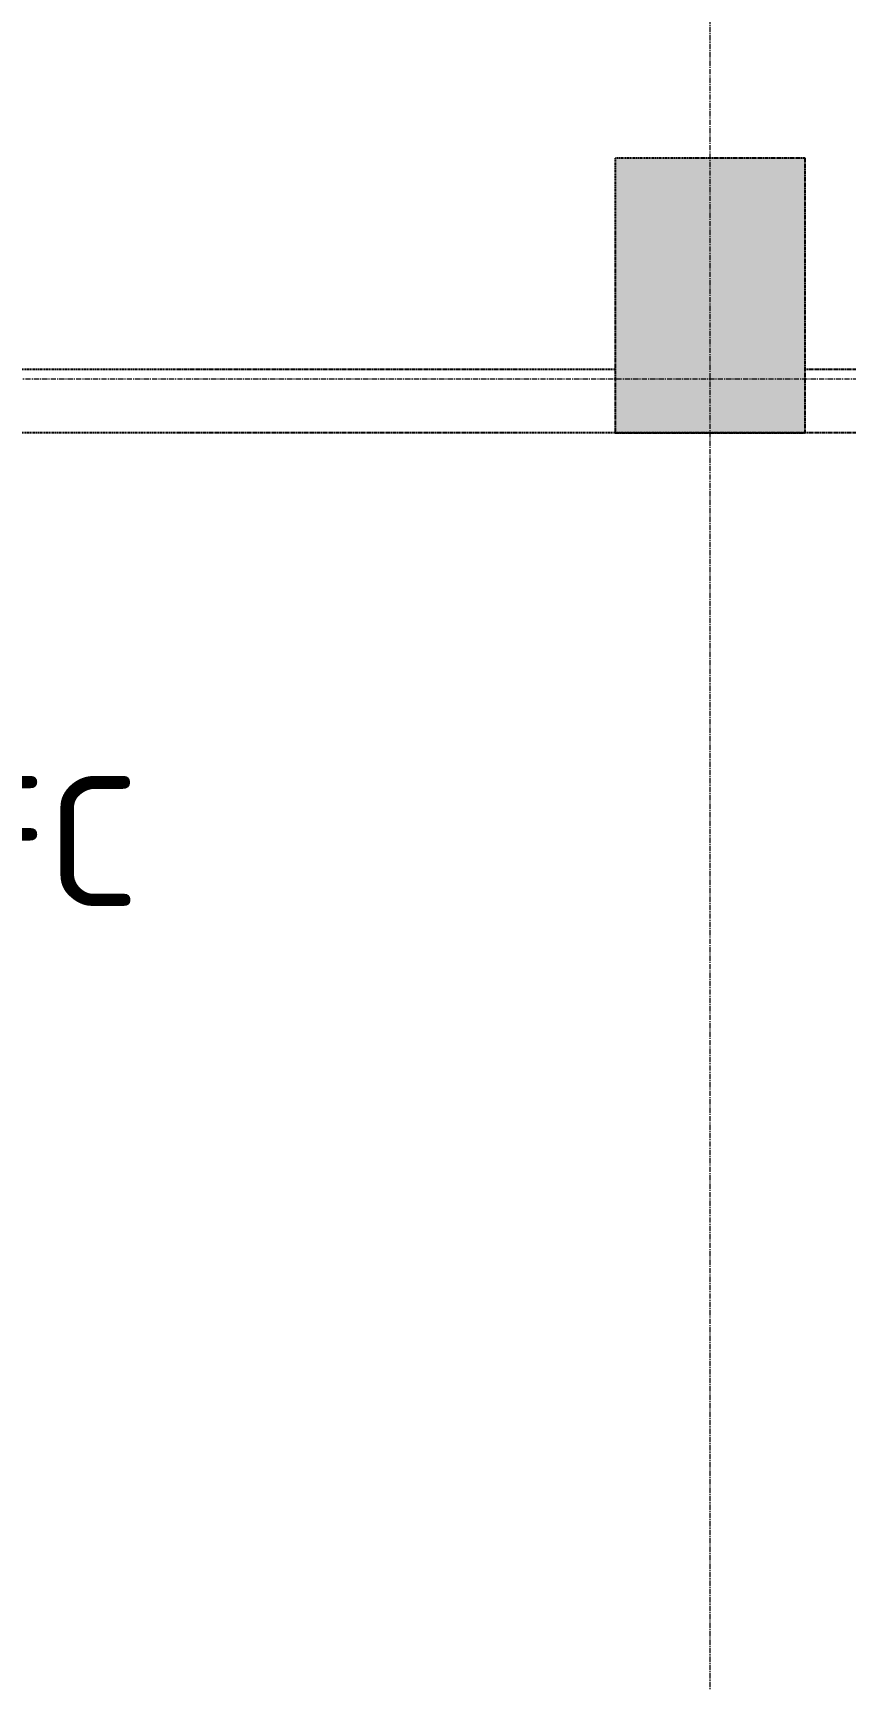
# Model space of a CAD drawing. Header units: inches. Extents: x 86328 to 235202, y 68629 to 184293.
# Drawn here: x 175897 to 177821, y 130363 to 134262 of the extents above; entities that cross this region are included whole.
import ezdxf

# ---------------------------------------------------------------- set-up
doc = ezdxf.new("R2010")
doc.units = ezdxf.units.IN
doc.header["$MEASUREMENT"] = 0
doc.linetypes.add('CENTER', pattern=[2, 1.25, -0.25, 0.25, -0.25])
doc.linetypes.add('HIDDEN', pattern=[0.375, 0.25, -0.125])
doc.layers.add('.5', color=8, linetype='Continuous', lineweight=0)
doc.layers.add('DIM', color=251, linetype='Continuous', lineweight=0)
doc.layers.add('text', color=3, linetype='Continuous')
doc.styles.add('ISO', font='isocpeur.ttf')

msp = doc.modelspace()

# ---------------------------------------------------------------- hatches: boundary and pattern name
at = {"layer": 'DIM', "linetype": 'HIDDEN', "lineweight": 25, "ltscale": 10}
msp.add_hatch(color=8, dxfattribs=at).paths.add_polyline_path([(177726.3, 133315.4), (177276.3, 133315.4), (177276.3, 133965.4), (177726.3, 133965.4)])

# ---------------------------------------------------------------- linework, layer by layer
at = {"layer": '.5', "color": 8, "linetype": 'CENTER', "ltscale": 10}
for p, q in [((177501.3, 116744.2), (177501.3, 147989.6)), ((193391.9, 133442.1), (128877.6, 133442.1))]:
    msp.add_line(p, q, dxfattribs=at)
at = {"layer": 'DIM', "color": 8, "linetype": 'HIDDEN', "lineweight": 25, "ltscale": 10}
for p, q in [((177726.3, 133965.4), (177276.3, 133965.4)), ((177276.3, 133965.4), (177276.3, 133315.4)), ((177726.3, 133315.4), (177726.3, 133965.4)), ((177276.3, 133465.4), (173226.3, 133465.4)), ((181776.3, 133465.4), (177726.3, 133465.4)), ((186276.3, 133315.4), (150276.3, 133315.4)), ((177276.3, 133315.4), (177726.3, 133315.4))]:
    msp.add_line(p, q, dxfattribs=at)

# ---------------------------------------------------------------- texts
at = {"layer": 'text', "color": 8, "style": 'ISO'}
msp.add_text('FC', height=307.62, dxfattribs=at).set_placement((175708.8, 132193.8))

doc.saveas('drawing.dxf')
